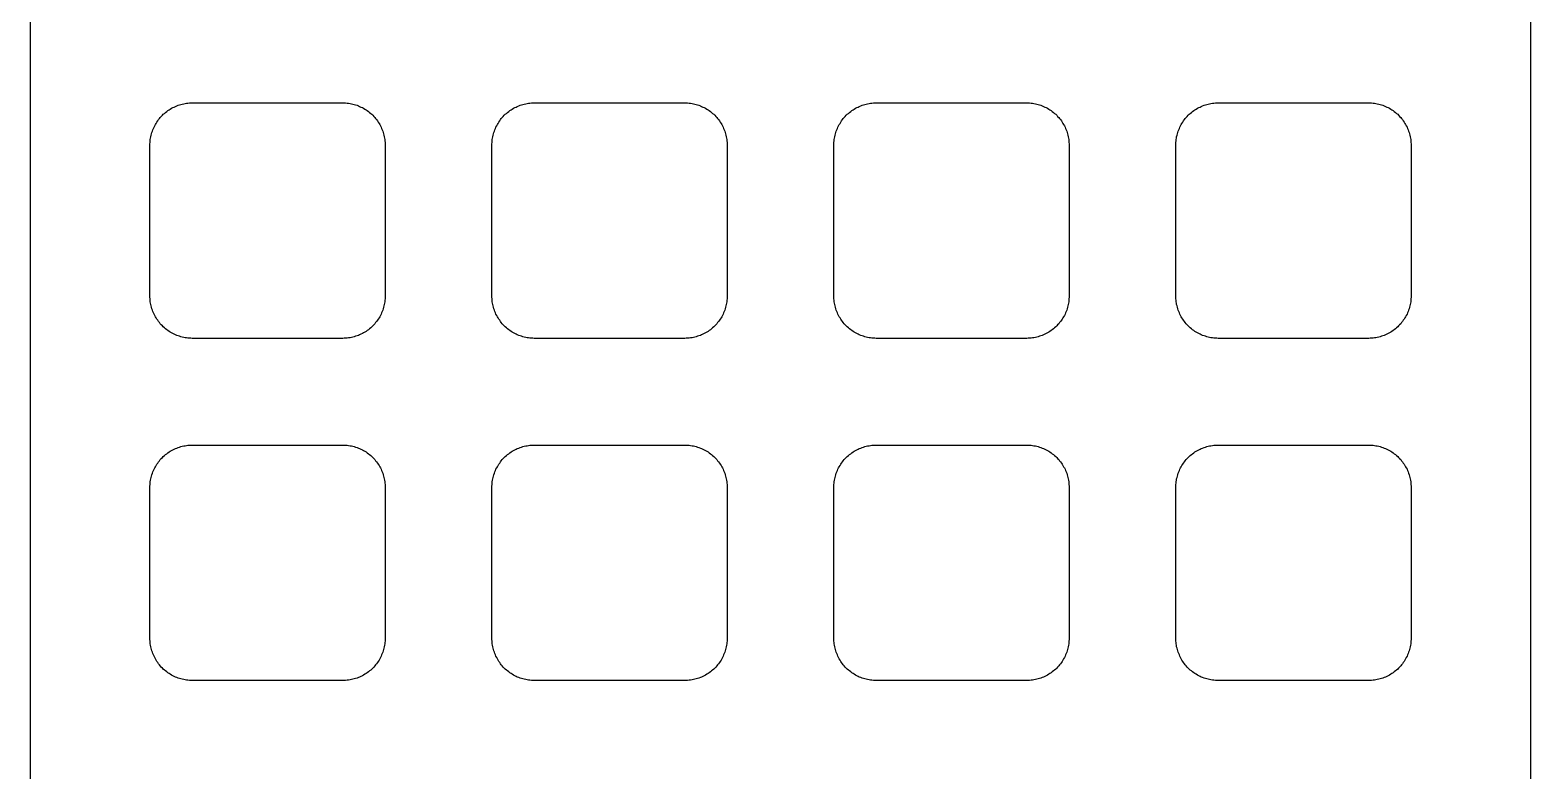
# Model space of a CAD drawing. Header units: millimetres. Extents: x -12 to 325, y -161 to 218.
# Drawn here: x -5.6 to 104.1, y 35.7 to 89.8 of the extents above; entities that cross this region are included whole.
import ezdxf

# ---------------------------------------------------------------- set-up
doc = ezdxf.new("R2010")
doc.units = ezdxf.units.MM
doc.header["$MEASUREMENT"] = 0
doc.layers.add('plot', color=12, linetype='Continuous', true_color=0xb80000)

msp = doc.modelspace()

# ---------------------------------------------------------------- linework, layer by layer
at = {"layer": 'plot'}
for points in [[(-5.63, 166.34), (-5.63, -4.16)], [(104.09, -4.16), (104.09, 166.34)], [(3.13, 81.38), (3.13, 81.49), (3.14, 81.6), (3.15, 81.7), (3.16, 81.81), (3.17, 81.91), (3.19, 82.01), (3.22, 82.12), (3.24, 82.22), (3.27, 82.32), (3.31, 82.42), (3.35, 82.52), (3.39, 82.62), (3.43, 82.72), (3.48, 82.81), (3.53, 82.9), (3.58, 82.99), (3.64, 83.08), (3.7, 83.17), (3.76, 83.26), (3.82, 83.34), (3.89, 83.42), (3.96, 83.5), (4.04, 83.58), (4.11, 83.65), (4.19, 83.72), (4.27, 83.79), (4.36, 83.85), (4.44, 83.92), (4.53, 83.98), (4.62, 84.03), (4.71, 84.09), (4.8, 84.14), (4.9, 84.18), (4.99, 84.23), (5.09, 84.27), (5.19, 84.31), (5.29, 84.34), (5.39, 84.37), (5.5, 84.4), (5.6, 84.42), (5.7, 84.44), (5.81, 84.46), (5.91, 84.47), (6.02, 84.48), (6.12, 84.48), (6.23, 84.48)], [(6.23, 84.48), (17.23, 84.48)], [(17.23, 84.48), (17.34, 84.48), (17.44, 84.48), (17.55, 84.47), (17.65, 84.46), (17.76, 84.44), (17.86, 84.42), (17.96, 84.4), (18.07, 84.37), (18.17, 84.34), (18.27, 84.31), (18.37, 84.27), (18.46, 84.23), (18.56, 84.18), (18.66, 84.14), (18.75, 84.09), (18.84, 84.03), (18.93, 83.98), (19.02, 83.92), (19.1, 83.85), (19.19, 83.79), (19.27, 83.72), (19.35, 83.65), (19.42, 83.58), (19.49, 83.5), (19.57, 83.42), (19.63, 83.34), (19.7, 83.26), (19.76, 83.17), (19.82, 83.08), (19.88, 82.99), (19.93, 82.9), (19.98, 82.81), (20.03, 82.72), (20.07, 82.62), (20.11, 82.52), (20.15, 82.42), (20.18, 82.32), (20.21, 82.22), (20.24, 82.12), (20.26, 82.01), (20.28, 81.91), (20.3, 81.81), (20.31, 81.7), (20.32, 81.6), (20.33, 81.49), (20.33, 81.38)], [(28.13, 81.38), (28.13, 81.49), (28.14, 81.6), (28.15, 81.7), (28.16, 81.81), (28.17, 81.91), (28.19, 82.01), (28.22, 82.12), (28.24, 82.22), (28.27, 82.32), (28.31, 82.42), (28.35, 82.52), (28.39, 82.62), (28.43, 82.72), (28.48, 82.81), (28.53, 82.9), (28.58, 82.99), (28.64, 83.08), (28.7, 83.17), (28.76, 83.26), (28.82, 83.34), (28.89, 83.42), (28.96, 83.5), (29.04, 83.58), (29.11, 83.65), (29.19, 83.72), (29.27, 83.79), (29.36, 83.85), (29.44, 83.92), (29.53, 83.98), (29.62, 84.03), (29.71, 84.09), (29.8, 84.14), (29.9, 84.18), (29.99, 84.23), (30.09, 84.27), (30.19, 84.31), (30.29, 84.34), (30.39, 84.37), (30.5, 84.4), (30.6, 84.42), (30.7, 84.44), (30.81, 84.46), (30.91, 84.47), (31.02, 84.48), (31.12, 84.48), (31.23, 84.48)], [(31.23, 84.48), (42.23, 84.48)], [(42.23, 84.48), (42.34, 84.48), (42.44, 84.48), (42.55, 84.47), (42.65, 84.46), (42.76, 84.44), (42.86, 84.42), (42.96, 84.4), (43.07, 84.37), (43.17, 84.34), (43.27, 84.31), (43.37, 84.27), (43.46, 84.23), (43.56, 84.18), (43.66, 84.14), (43.75, 84.09), (43.84, 84.03), (43.93, 83.98), (44.02, 83.92), (44.1, 83.85), (44.19, 83.79), (44.27, 83.72), (44.35, 83.65), (44.42, 83.58), (44.49, 83.5), (44.57, 83.42), (44.63, 83.34), (44.7, 83.26), (44.76, 83.17), (44.82, 83.08), (44.88, 82.99), (44.93, 82.9), (44.98, 82.81), (45.03, 82.72), (45.07, 82.62), (45.11, 82.52), (45.15, 82.42), (45.18, 82.32), (45.21, 82.22), (45.24, 82.12), (45.26, 82.01), (45.28, 81.91), (45.3, 81.81), (45.31, 81.7), (45.32, 81.6), (45.33, 81.49), (45.33, 81.38)], [(53.13, 81.38), (53.13, 81.49), (53.14, 81.6), (53.15, 81.7), (53.16, 81.81), (53.17, 81.91), (53.19, 82.01), (53.22, 82.12), (53.24, 82.22), (53.27, 82.32), (53.31, 82.42), (53.35, 82.52), (53.39, 82.62), (53.43, 82.72), (53.48, 82.81), (53.53, 82.9), (53.58, 82.99), (53.64, 83.08), (53.7, 83.17), (53.76, 83.26), (53.82, 83.34), (53.89, 83.42), (53.96, 83.5), (54.04, 83.58), (54.11, 83.65), (54.19, 83.72), (54.27, 83.79), (54.36, 83.85), (54.44, 83.92), (54.53, 83.98), (54.62, 84.03), (54.71, 84.09), (54.8, 84.14), (54.9, 84.18), (54.99, 84.23), (55.09, 84.27), (55.19, 84.31), (55.29, 84.34), (55.39, 84.37), (55.5, 84.4), (55.6, 84.42), (55.7, 84.44), (55.81, 84.46), (55.91, 84.47), (56.02, 84.48), (56.12, 84.48), (56.23, 84.48)], [(56.23, 84.48), (67.23, 84.48)], [(67.23, 84.48), (67.34, 84.48), (67.44, 84.48), (67.55, 84.47), (67.65, 84.46), (67.76, 84.44), (67.86, 84.42), (67.96, 84.4), (68.07, 84.37), (68.17, 84.34), (68.27, 84.31), (68.37, 84.27), (68.46, 84.23), (68.56, 84.18), (68.66, 84.14), (68.75, 84.09), (68.84, 84.03), (68.93, 83.98), (69.02, 83.92), (69.1, 83.85), (69.19, 83.79), (69.27, 83.72), (69.35, 83.65), (69.42, 83.58), (69.49, 83.5), (69.57, 83.42), (69.63, 83.34), (69.7, 83.26), (69.76, 83.17), (69.82, 83.08), (69.88, 82.99), (69.93, 82.9), (69.98, 82.81), (70.03, 82.72), (70.07, 82.62), (70.11, 82.52), (70.15, 82.42), (70.18, 82.32), (70.21, 82.22), (70.24, 82.12), (70.26, 82.01), (70.28, 81.91), (70.3, 81.81), (70.31, 81.7), (70.32, 81.6), (70.33, 81.49), (70.33, 81.38)], [(78.13, 81.38), (78.13, 81.49), (78.14, 81.6), (78.15, 81.7), (78.16, 81.81), (78.17, 81.91), (78.19, 82.01), (78.22, 82.12), (78.24, 82.22), (78.27, 82.32), (78.31, 82.42), (78.35, 82.52), (78.39, 82.62), (78.43, 82.72), (78.48, 82.81), (78.53, 82.9), (78.58, 82.99), (78.64, 83.08), (78.7, 83.17), (78.76, 83.26), (78.82, 83.34), (78.89, 83.42), (78.96, 83.5), (79.04, 83.58), (79.11, 83.65), (79.19, 83.72), (79.27, 83.79), (79.36, 83.85), (79.44, 83.92), (79.53, 83.98), (79.62, 84.03), (79.71, 84.09), (79.8, 84.14), (79.9, 84.18), (79.99, 84.23), (80.09, 84.27), (80.19, 84.31), (80.29, 84.34), (80.39, 84.37), (80.5, 84.4), (80.6, 84.42), (80.7, 84.44), (80.81, 84.46), (80.91, 84.47), (81.02, 84.48), (81.12, 84.48), (81.23, 84.48)], [(81.23, 84.48), (92.23, 84.48)], [(92.23, 84.48), (92.34, 84.48), (92.44, 84.48), (92.55, 84.47), (92.65, 84.46), (92.76, 84.44), (92.86, 84.42), (92.96, 84.4), (93.07, 84.37), (93.17, 84.34), (93.27, 84.31), (93.37, 84.27), (93.46, 84.23), (93.56, 84.18), (93.66, 84.14), (93.75, 84.09), (93.84, 84.03), (93.93, 83.98), (94.02, 83.92), (94.1, 83.85), (94.19, 83.79), (94.27, 83.72), (94.35, 83.65), (94.42, 83.58), (94.49, 83.5), (94.57, 83.42), (94.63, 83.34), (94.7, 83.26), (94.76, 83.17), (94.82, 83.08), (94.88, 82.99), (94.93, 82.9), (94.98, 82.81), (95.03, 82.72), (95.07, 82.62), (95.11, 82.52), (95.15, 82.42), (95.18, 82.32), (95.21, 82.22), (95.24, 82.12), (95.26, 82.01), (95.28, 81.91), (95.3, 81.81), (95.31, 81.7), (95.32, 81.6), (95.33, 81.49), (95.33, 81.38)], [(3.13, 70.38), (3.13, 81.38)], [(20.33, 81.38), (20.33, 70.38)], [(28.13, 70.38), (28.13, 81.38)], [(45.33, 81.38), (45.33, 70.38)], [(53.13, 70.38), (53.13, 81.38)], [(70.33, 81.38), (70.33, 70.38)], [(78.13, 70.38), (78.13, 81.38)], [(95.33, 81.38), (95.33, 70.38)], [(6.23, 67.28), (6.12, 67.29), (6.02, 67.29), (5.91, 67.3), (5.81, 67.31), (5.7, 67.33), (5.6, 67.35), (5.5, 67.37), (5.39, 67.4), (5.29, 67.43), (5.19, 67.46), (5.09, 67.5), (4.99, 67.54), (4.9, 67.58), (4.8, 67.63), (4.71, 67.68), (4.62, 67.74), (4.53, 67.79), (4.44, 67.85), (4.36, 67.91), (4.27, 67.98), (4.19, 68.05), (4.11, 68.12), (4.04, 68.19), (3.96, 68.27), (3.89, 68.35), (3.82, 68.43), (3.76, 68.51), (3.7, 68.6), (3.64, 68.68), (3.58, 68.77), (3.53, 68.86), (3.48, 68.96), (3.43, 69.05), (3.39, 69.15), (3.35, 69.25), (3.31, 69.35), (3.27, 69.45), (3.24, 69.55), (3.22, 69.65), (3.19, 69.75), (3.17, 69.86), (3.16, 69.96), (3.15, 70.07), (3.14, 70.17), (3.13, 70.28), (3.13, 70.38)], [(20.33, 70.38), (20.33, 70.28), (20.32, 70.17), (20.31, 70.07), (20.3, 69.96), (20.28, 69.86), (20.26, 69.75), (20.24, 69.65), (20.21, 69.55), (20.18, 69.45), (20.15, 69.35), (20.11, 69.25), (20.07, 69.15), (20.03, 69.05), (19.98, 68.96), (19.93, 68.86), (19.88, 68.77), (19.82, 68.68), (19.76, 68.6), (19.7, 68.51), (19.63, 68.43), (19.57, 68.35), (19.49, 68.27), (19.42, 68.19), (19.35, 68.12), (19.27, 68.05), (19.19, 67.98), (19.1, 67.91), (19.02, 67.85), (18.93, 67.79), (18.84, 67.74), (18.75, 67.68), (18.66, 67.63), (18.56, 67.58), (18.46, 67.54), (18.37, 67.5), (18.27, 67.46), (18.17, 67.43), (18.07, 67.4), (17.96, 67.37), (17.86, 67.35), (17.76, 67.33), (17.65, 67.31), (17.55, 67.3), (17.44, 67.29), (17.34, 67.29), (17.23, 67.28)], [(31.23, 67.28), (31.12, 67.29), (31.02, 67.29), (30.91, 67.3), (30.81, 67.31), (30.7, 67.33), (30.6, 67.35), (30.5, 67.37), (30.39, 67.4), (30.29, 67.43), (30.19, 67.46), (30.09, 67.5), (29.99, 67.54), (29.9, 67.58), (29.8, 67.63), (29.71, 67.68), (29.62, 67.74), (29.53, 67.79), (29.44, 67.85), (29.36, 67.91), (29.27, 67.98), (29.19, 68.05), (29.11, 68.12), (29.04, 68.19), (28.96, 68.27), (28.89, 68.35), (28.82, 68.43), (28.76, 68.51), (28.7, 68.6), (28.64, 68.68), (28.58, 68.77), (28.53, 68.86), (28.48, 68.96), (28.43, 69.05), (28.39, 69.15), (28.35, 69.25), (28.31, 69.35), (28.27, 69.45), (28.24, 69.55), (28.22, 69.65), (28.19, 69.75), (28.17, 69.86), (28.16, 69.96), (28.15, 70.07), (28.14, 70.17), (28.13, 70.28), (28.13, 70.38)], [(45.33, 70.38), (45.33, 70.28), (45.32, 70.17), (45.31, 70.07), (45.3, 69.96), (45.28, 69.86), (45.26, 69.75), (45.24, 69.65), (45.21, 69.55), (45.18, 69.45), (45.15, 69.35), (45.11, 69.25), (45.07, 69.15), (45.03, 69.05), (44.98, 68.96), (44.93, 68.86), (44.88, 68.77), (44.82, 68.68), (44.76, 68.6), (44.7, 68.51), (44.63, 68.43), (44.57, 68.35), (44.49, 68.27), (44.42, 68.19), (44.35, 68.12), (44.27, 68.05), (44.19, 67.98), (44.1, 67.91), (44.02, 67.85), (43.93, 67.79), (43.84, 67.74), (43.75, 67.68), (43.66, 67.63), (43.56, 67.58), (43.46, 67.54), (43.37, 67.5), (43.27, 67.46), (43.17, 67.43), (43.07, 67.4), (42.96, 67.37), (42.86, 67.35), (42.76, 67.33), (42.65, 67.31), (42.55, 67.3), (42.44, 67.29), (42.34, 67.29), (42.23, 67.28)], [(56.23, 67.28), (56.12, 67.29), (56.02, 67.29), (55.91, 67.3), (55.81, 67.31), (55.7, 67.33), (55.6, 67.35), (55.5, 67.37), (55.39, 67.4), (55.29, 67.43), (55.19, 67.46), (55.09, 67.5), (54.99, 67.54), (54.9, 67.58), (54.8, 67.63), (54.71, 67.68), (54.62, 67.74), (54.53, 67.79), (54.44, 67.85), (54.36, 67.91), (54.27, 67.98), (54.19, 68.05), (54.11, 68.12), (54.04, 68.19), (53.96, 68.27), (53.89, 68.35), (53.82, 68.43), (53.76, 68.51), (53.7, 68.6), (53.64, 68.68), (53.58, 68.77), (53.53, 68.86), (53.48, 68.96), (53.43, 69.05), (53.39, 69.15), (53.35, 69.25), (53.31, 69.35), (53.27, 69.45), (53.24, 69.55), (53.22, 69.65), (53.19, 69.75), (53.17, 69.86), (53.16, 69.96), (53.15, 70.07), (53.14, 70.17), (53.13, 70.28), (53.13, 70.38)], [(70.33, 70.38), (70.33, 70.28), (70.32, 70.17), (70.31, 70.07), (70.3, 69.96), (70.28, 69.86), (70.26, 69.75), (70.24, 69.65), (70.21, 69.55), (70.18, 69.45), (70.15, 69.35), (70.11, 69.25), (70.07, 69.15), (70.03, 69.05), (69.98, 68.96), (69.93, 68.86), (69.88, 68.77), (69.82, 68.68), (69.76, 68.6), (69.7, 68.51), (69.63, 68.43), (69.57, 68.35), (69.49, 68.27), (69.42, 68.19), (69.35, 68.12), (69.27, 68.05), (69.19, 67.98), (69.1, 67.91), (69.02, 67.85), (68.93, 67.79), (68.84, 67.74), (68.75, 67.68), (68.66, 67.63), (68.56, 67.58), (68.46, 67.54), (68.37, 67.5), (68.27, 67.46), (68.17, 67.43), (68.07, 67.4), (67.96, 67.37), (67.86, 67.35), (67.76, 67.33), (67.65, 67.31), (67.55, 67.3), (67.44, 67.29), (67.34, 67.29), (67.23, 67.28)], [(81.23, 67.28), (81.12, 67.29), (81.02, 67.29), (80.91, 67.3), (80.81, 67.31), (80.7, 67.33), (80.6, 67.35), (80.5, 67.37), (80.39, 67.4), (80.29, 67.43), (80.19, 67.46), (80.09, 67.5), (79.99, 67.54), (79.9, 67.58), (79.8, 67.63), (79.71, 67.68), (79.62, 67.74), (79.53, 67.79), (79.44, 67.85), (79.36, 67.91), (79.27, 67.98), (79.19, 68.05), (79.11, 68.12), (79.04, 68.19), (78.96, 68.27), (78.89, 68.35), (78.82, 68.43), (78.76, 68.51), (78.7, 68.6), (78.64, 68.68), (78.58, 68.77), (78.53, 68.86), (78.48, 68.96), (78.43, 69.05), (78.39, 69.15), (78.35, 69.25), (78.31, 69.35), (78.27, 69.45), (78.24, 69.55), (78.22, 69.65), (78.19, 69.75), (78.17, 69.86), (78.16, 69.96), (78.15, 70.07), (78.14, 70.17), (78.13, 70.28), (78.13, 70.38)], [(95.33, 70.38), (95.33, 70.28), (95.32, 70.17), (95.31, 70.07), (95.3, 69.96), (95.28, 69.86), (95.26, 69.75), (95.24, 69.65), (95.21, 69.55), (95.18, 69.45), (95.15, 69.35), (95.11, 69.25), (95.07, 69.15), (95.03, 69.05), (94.98, 68.96), (94.93, 68.86), (94.88, 68.77), (94.82, 68.68), (94.76, 68.6), (94.7, 68.51), (94.63, 68.43), (94.57, 68.35), (94.49, 68.27), (94.42, 68.19), (94.35, 68.12), (94.27, 68.05), (94.19, 67.98), (94.1, 67.91), (94.02, 67.85), (93.93, 67.79), (93.84, 67.74), (93.75, 67.68), (93.66, 67.63), (93.56, 67.58), (93.46, 67.54), (93.37, 67.5), (93.27, 67.46), (93.17, 67.43), (93.07, 67.4), (92.96, 67.37), (92.86, 67.35), (92.76, 67.33), (92.65, 67.31), (92.55, 67.3), (92.44, 67.29), (92.34, 67.29), (92.23, 67.28)], [(17.23, 67.28), (6.23, 67.28)], [(42.23, 67.28), (31.23, 67.28)], [(67.23, 67.28), (56.23, 67.28)], [(92.23, 67.28), (81.23, 67.28)], [(3.13, 56.38), (3.13, 56.49), (3.14, 56.6), (3.15, 56.7), (3.16, 56.81), (3.17, 56.91), (3.19, 57.01), (3.22, 57.12), (3.24, 57.22), (3.27, 57.32), (3.31, 57.42), (3.35, 57.52), (3.39, 57.62), (3.43, 57.72), (3.48, 57.81), (3.53, 57.9), (3.58, 57.99), (3.64, 58.08), (3.7, 58.17), (3.76, 58.26), (3.82, 58.34), (3.89, 58.42), (3.96, 58.5), (4.04, 58.58), (4.11, 58.65), (4.19, 58.72), (4.27, 58.79), (4.36, 58.85), (4.44, 58.92), (4.53, 58.98), (4.62, 59.03), (4.71, 59.09), (4.8, 59.14), (4.9, 59.18), (4.99, 59.23), (5.09, 59.27), (5.19, 59.31), (5.29, 59.34), (5.39, 59.37), (5.5, 59.4), (5.6, 59.42), (5.7, 59.44), (5.81, 59.46), (5.91, 59.47), (6.02, 59.48), (6.12, 59.48), (6.23, 59.48)], [(6.23, 59.48), (17.23, 59.48)], [(17.23, 59.48), (17.34, 59.48), (17.44, 59.48), (17.55, 59.47), (17.65, 59.46), (17.76, 59.44), (17.86, 59.42), (17.96, 59.4), (18.07, 59.37), (18.17, 59.34), (18.27, 59.31), (18.37, 59.27), (18.46, 59.23), (18.56, 59.18), (18.66, 59.14), (18.75, 59.09), (18.84, 59.03), (18.93, 58.98), (19.02, 58.92), (19.1, 58.85), (19.19, 58.79), (19.27, 58.72), (19.35, 58.65), (19.42, 58.58), (19.49, 58.5), (19.57, 58.42), (19.63, 58.34), (19.7, 58.26), (19.76, 58.17), (19.82, 58.08), (19.88, 57.99), (19.93, 57.9), (19.98, 57.81), (20.03, 57.72), (20.07, 57.62), (20.11, 57.52), (20.15, 57.42), (20.18, 57.32), (20.21, 57.22), (20.24, 57.12), (20.26, 57.01), (20.28, 56.91), (20.3, 56.81), (20.31, 56.7), (20.32, 56.6), (20.33, 56.49), (20.33, 56.38)], [(28.13, 56.38), (28.13, 56.49), (28.14, 56.6), (28.15, 56.7), (28.16, 56.81), (28.17, 56.91), (28.19, 57.01), (28.22, 57.12), (28.24, 57.22), (28.27, 57.32), (28.31, 57.42), (28.35, 57.52), (28.39, 57.62), (28.43, 57.72), (28.48, 57.81), (28.53, 57.9), (28.58, 57.99), (28.64, 58.08), (28.7, 58.17), (28.76, 58.26), (28.82, 58.34), (28.89, 58.42), (28.96, 58.5), (29.04, 58.58), (29.11, 58.65), (29.19, 58.72), (29.27, 58.79), (29.36, 58.85), (29.44, 58.92), (29.53, 58.98), (29.62, 59.03), (29.71, 59.09), (29.8, 59.14), (29.9, 59.18), (29.99, 59.23), (30.09, 59.27), (30.19, 59.31), (30.29, 59.34), (30.39, 59.37), (30.5, 59.4), (30.6, 59.42), (30.7, 59.44), (30.81, 59.46), (30.91, 59.47), (31.02, 59.48), (31.12, 59.48), (31.23, 59.48)], [(31.23, 59.48), (42.23, 59.48)], [(42.23, 59.48), (42.34, 59.48), (42.44, 59.48), (42.55, 59.47), (42.65, 59.46), (42.76, 59.44), (42.86, 59.42), (42.96, 59.4), (43.07, 59.37), (43.17, 59.34), (43.27, 59.31), (43.37, 59.27), (43.46, 59.23), (43.56, 59.18), (43.66, 59.14), (43.75, 59.09), (43.84, 59.03), (43.93, 58.98), (44.02, 58.92), (44.1, 58.85), (44.19, 58.79), (44.27, 58.72), (44.35, 58.65), (44.42, 58.58), (44.49, 58.5), (44.57, 58.42), (44.63, 58.34), (44.7, 58.26), (44.76, 58.17), (44.82, 58.08), (44.88, 57.99), (44.93, 57.9), (44.98, 57.81), (45.03, 57.72), (45.07, 57.62), (45.11, 57.52), (45.15, 57.42), (45.18, 57.32), (45.21, 57.22), (45.24, 57.12), (45.26, 57.01), (45.28, 56.91), (45.3, 56.81), (45.31, 56.7), (45.32, 56.6), (45.33, 56.49), (45.33, 56.38)], [(53.13, 56.38), (53.13, 56.49), (53.14, 56.6), (53.15, 56.7), (53.16, 56.81), (53.17, 56.91), (53.19, 57.01), (53.22, 57.12), (53.24, 57.22), (53.27, 57.32), (53.31, 57.42), (53.35, 57.52), (53.39, 57.62), (53.43, 57.72), (53.48, 57.81), (53.53, 57.9), (53.58, 57.99), (53.64, 58.08), (53.7, 58.17), (53.76, 58.26), (53.82, 58.34), (53.89, 58.42), (53.96, 58.5), (54.04, 58.58), (54.11, 58.65), (54.19, 58.72), (54.27, 58.79), (54.36, 58.85), (54.44, 58.92), (54.53, 58.98), (54.62, 59.03), (54.71, 59.09), (54.8, 59.14), (54.9, 59.18), (54.99, 59.23), (55.09, 59.27), (55.19, 59.31), (55.29, 59.34), (55.39, 59.37), (55.5, 59.4), (55.6, 59.42), (55.7, 59.44), (55.81, 59.46), (55.91, 59.47), (56.02, 59.48), (56.12, 59.48), (56.23, 59.48)], [(56.23, 59.48), (67.23, 59.48)], [(67.23, 59.48), (67.34, 59.48), (67.44, 59.48), (67.55, 59.47), (67.65, 59.46), (67.76, 59.44), (67.86, 59.42), (67.96, 59.4), (68.07, 59.37), (68.17, 59.34), (68.27, 59.31), (68.37, 59.27), (68.46, 59.23), (68.56, 59.18), (68.66, 59.14), (68.75, 59.09), (68.84, 59.03), (68.93, 58.98), (69.02, 58.92), (69.1, 58.85), (69.19, 58.79), (69.27, 58.72), (69.35, 58.65), (69.42, 58.58), (69.49, 58.5), (69.57, 58.42), (69.63, 58.34), (69.7, 58.26), (69.76, 58.17), (69.82, 58.08), (69.88, 57.99), (69.93, 57.9), (69.98, 57.81), (70.03, 57.72), (70.07, 57.62), (70.11, 57.52), (70.15, 57.42), (70.18, 57.32), (70.21, 57.22), (70.24, 57.12), (70.26, 57.01), (70.28, 56.91), (70.3, 56.81), (70.31, 56.7), (70.32, 56.6), (70.33, 56.49), (70.33, 56.38)], [(78.13, 56.38), (78.13, 56.49), (78.14, 56.6), (78.15, 56.7), (78.16, 56.81), (78.17, 56.91), (78.19, 57.01), (78.22, 57.12), (78.24, 57.22), (78.27, 57.32), (78.31, 57.42), (78.35, 57.52), (78.39, 57.62), (78.43, 57.72), (78.48, 57.81), (78.53, 57.9), (78.58, 57.99), (78.64, 58.08), (78.7, 58.17), (78.76, 58.26), (78.82, 58.34), (78.89, 58.42), (78.96, 58.5), (79.04, 58.58), (79.11, 58.65), (79.19, 58.72), (79.27, 58.79), (79.36, 58.85), (79.44, 58.92), (79.53, 58.98), (79.62, 59.03), (79.71, 59.09), (79.8, 59.14), (79.9, 59.18), (79.99, 59.23), (80.09, 59.27), (80.19, 59.31), (80.29, 59.34), (80.39, 59.37), (80.5, 59.4), (80.6, 59.42), (80.7, 59.44), (80.81, 59.46), (80.91, 59.47), (81.02, 59.48), (81.12, 59.48), (81.23, 59.48)], [(81.23, 59.48), (92.23, 59.48)], [(92.23, 59.48), (92.34, 59.48), (92.44, 59.48), (92.55, 59.47), (92.65, 59.46), (92.76, 59.44), (92.86, 59.42), (92.96, 59.4), (93.07, 59.37), (93.17, 59.34), (93.27, 59.31), (93.37, 59.27), (93.46, 59.23), (93.56, 59.18), (93.66, 59.14), (93.75, 59.09), (93.84, 59.03), (93.93, 58.98), (94.02, 58.92), (94.1, 58.85), (94.19, 58.79), (94.27, 58.72), (94.35, 58.65), (94.42, 58.58), (94.49, 58.5), (94.57, 58.42), (94.63, 58.34), (94.7, 58.26), (94.76, 58.17), (94.82, 58.08), (94.88, 57.99), (94.93, 57.9), (94.98, 57.81), (95.03, 57.72), (95.07, 57.62), (95.11, 57.52), (95.15, 57.42), (95.18, 57.32), (95.21, 57.22), (95.24, 57.12), (95.26, 57.01), (95.28, 56.91), (95.3, 56.81), (95.31, 56.7), (95.32, 56.6), (95.33, 56.49), (95.33, 56.38)], [(3.13, 45.38), (3.13, 56.38)], [(20.33, 56.38), (20.33, 45.38)], [(28.13, 45.38), (28.13, 56.38)], [(45.33, 56.38), (45.33, 45.38)], [(53.13, 45.38), (53.13, 56.38)], [(70.33, 56.38), (70.33, 45.38)], [(78.13, 45.38), (78.13, 56.38)], [(95.33, 56.38), (95.33, 45.38)], [(6.23, 42.28), (6.12, 42.29), (6.02, 42.29), (5.91, 42.3), (5.81, 42.31), (5.7, 42.33), (5.6, 42.35), (5.5, 42.37), (5.39, 42.4), (5.29, 42.43), (5.19, 42.46), (5.09, 42.5), (4.99, 42.54), (4.9, 42.58), (4.8, 42.63), (4.71, 42.68), (4.62, 42.74), (4.53, 42.79), (4.44, 42.85), (4.36, 42.91), (4.27, 42.98), (4.19, 43.05), (4.11, 43.12), (4.04, 43.19), (3.96, 43.27), (3.89, 43.35), (3.82, 43.43), (3.76, 43.51), (3.7, 43.6), (3.64, 43.68), (3.58, 43.77), (3.53, 43.86), (3.48, 43.96), (3.43, 44.05), (3.39, 44.15), (3.35, 44.25), (3.31, 44.35), (3.27, 44.45), (3.24, 44.55), (3.22, 44.65), (3.19, 44.75), (3.17, 44.86), (3.16, 44.96), (3.15, 45.07), (3.14, 45.17), (3.13, 45.28), (3.13, 45.38)], [(20.33, 45.38), (20.33, 45.28), (20.32, 45.17), (20.31, 45.07), (20.3, 44.96), (20.28, 44.86), (20.26, 44.75), (20.24, 44.65), (20.21, 44.55), (20.18, 44.45), (20.15, 44.35), (20.11, 44.25), (20.07, 44.15), (20.03, 44.05), (19.98, 43.96), (19.93, 43.86), (19.88, 43.77), (19.82, 43.68), (19.76, 43.6), (19.7, 43.51), (19.63, 43.43), (19.57, 43.35), (19.49, 43.27), (19.42, 43.19), (19.35, 43.12), (19.27, 43.05), (19.19, 42.98), (19.1, 42.91), (19.02, 42.85), (18.93, 42.79), (18.84, 42.74), (18.75, 42.68), (18.66, 42.63), (18.56, 42.58), (18.46, 42.54), (18.37, 42.5), (18.27, 42.46), (18.17, 42.43), (18.07, 42.4), (17.96, 42.37), (17.86, 42.35), (17.76, 42.33), (17.65, 42.31), (17.55, 42.3), (17.44, 42.29), (17.34, 42.29), (17.23, 42.28)], [(31.23, 42.28), (31.12, 42.29), (31.02, 42.29), (30.91, 42.3), (30.81, 42.31), (30.7, 42.33), (30.6, 42.35), (30.5, 42.37), (30.39, 42.4), (30.29, 42.43), (30.19, 42.46), (30.09, 42.5), (29.99, 42.54), (29.9, 42.58), (29.8, 42.63), (29.71, 42.68), (29.62, 42.74), (29.53, 42.79), (29.44, 42.85), (29.36, 42.91), (29.27, 42.98), (29.19, 43.05), (29.11, 43.12), (29.04, 43.19), (28.96, 43.27), (28.89, 43.35), (28.82, 43.43), (28.76, 43.51), (28.7, 43.6), (28.64, 43.68), (28.58, 43.77), (28.53, 43.86), (28.48, 43.96), (28.43, 44.05), (28.39, 44.15), (28.35, 44.25), (28.31, 44.35), (28.27, 44.45), (28.24, 44.55), (28.22, 44.65), (28.19, 44.75), (28.17, 44.86), (28.16, 44.96), (28.15, 45.07), (28.14, 45.17), (28.13, 45.28), (28.13, 45.38)], [(45.33, 45.38), (45.33, 45.28), (45.32, 45.17), (45.31, 45.07), (45.3, 44.96), (45.28, 44.86), (45.26, 44.75), (45.24, 44.65), (45.21, 44.55), (45.18, 44.45), (45.15, 44.35), (45.11, 44.25), (45.07, 44.15), (45.03, 44.05), (44.98, 43.96), (44.93, 43.86), (44.88, 43.77), (44.82, 43.68), (44.76, 43.6), (44.7, 43.51), (44.63, 43.43), (44.57, 43.35), (44.49, 43.27), (44.42, 43.19), (44.35, 43.12), (44.27, 43.05), (44.19, 42.98), (44.1, 42.91), (44.02, 42.85), (43.93, 42.79), (43.84, 42.74), (43.75, 42.68), (43.66, 42.63), (43.56, 42.58), (43.46, 42.54), (43.37, 42.5), (43.27, 42.46), (43.17, 42.43), (43.07, 42.4), (42.96, 42.37), (42.86, 42.35), (42.76, 42.33), (42.65, 42.31), (42.55, 42.3), (42.44, 42.29), (42.34, 42.29), (42.23, 42.28)], [(56.23, 42.28), (56.12, 42.29), (56.02, 42.29), (55.91, 42.3), (55.81, 42.31), (55.7, 42.33), (55.6, 42.35), (55.5, 42.37), (55.39, 42.4), (55.29, 42.43), (55.19, 42.46), (55.09, 42.5), (54.99, 42.54), (54.9, 42.58), (54.8, 42.63), (54.71, 42.68), (54.62, 42.74), (54.53, 42.79), (54.44, 42.85), (54.36, 42.91), (54.27, 42.98), (54.19, 43.05), (54.11, 43.12), (54.04, 43.19), (53.96, 43.27), (53.89, 43.35), (53.82, 43.43), (53.76, 43.51), (53.7, 43.6), (53.64, 43.68), (53.58, 43.77), (53.53, 43.86), (53.48, 43.96), (53.43, 44.05), (53.39, 44.15), (53.35, 44.25), (53.31, 44.35), (53.27, 44.45), (53.24, 44.55), (53.22, 44.65), (53.19, 44.75), (53.17, 44.86), (53.16, 44.96), (53.15, 45.07), (53.14, 45.17), (53.13, 45.28), (53.13, 45.38)], [(70.33, 45.38), (70.33, 45.28), (70.32, 45.17), (70.31, 45.07), (70.3, 44.96), (70.28, 44.86), (70.26, 44.75), (70.24, 44.65), (70.21, 44.55), (70.18, 44.45), (70.15, 44.35), (70.11, 44.25), (70.07, 44.15), (70.03, 44.05), (69.98, 43.96), (69.93, 43.86), (69.88, 43.77), (69.82, 43.68), (69.76, 43.6), (69.7, 43.51), (69.63, 43.43), (69.57, 43.35), (69.49, 43.27), (69.42, 43.19), (69.35, 43.12), (69.27, 43.05), (69.19, 42.98), (69.1, 42.91), (69.02, 42.85), (68.93, 42.79), (68.84, 42.74), (68.75, 42.68), (68.66, 42.63), (68.56, 42.58), (68.46, 42.54), (68.37, 42.5), (68.27, 42.46), (68.17, 42.43), (68.07, 42.4), (67.96, 42.37), (67.86, 42.35), (67.76, 42.33), (67.65, 42.31), (67.55, 42.3), (67.44, 42.29), (67.34, 42.29), (67.23, 42.28)], [(81.23, 42.28), (81.12, 42.29), (81.02, 42.29), (80.91, 42.3), (80.81, 42.31), (80.7, 42.33), (80.6, 42.35), (80.5, 42.37), (80.39, 42.4), (80.29, 42.43), (80.19, 42.46), (80.09, 42.5), (79.99, 42.54), (79.9, 42.58), (79.8, 42.63), (79.71, 42.68), (79.62, 42.74), (79.53, 42.79), (79.44, 42.85), (79.36, 42.91), (79.27, 42.98), (79.19, 43.05), (79.11, 43.12), (79.04, 43.19), (78.96, 43.27), (78.89, 43.35), (78.82, 43.43), (78.76, 43.51), (78.7, 43.6), (78.64, 43.68), (78.58, 43.77), (78.53, 43.86), (78.48, 43.96), (78.43, 44.05), (78.39, 44.15), (78.35, 44.25), (78.31, 44.35), (78.27, 44.45), (78.24, 44.55), (78.22, 44.65), (78.19, 44.75), (78.17, 44.86), (78.16, 44.96), (78.15, 45.07), (78.14, 45.17), (78.13, 45.28), (78.13, 45.38)], [(95.33, 45.38), (95.33, 45.28), (95.32, 45.17), (95.31, 45.07), (95.3, 44.96), (95.28, 44.86), (95.26, 44.75), (95.24, 44.65), (95.21, 44.55), (95.18, 44.45), (95.15, 44.35), (95.11, 44.25), (95.07, 44.15), (95.03, 44.05), (94.98, 43.96), (94.93, 43.86), (94.88, 43.77), (94.82, 43.68), (94.76, 43.6), (94.7, 43.51), (94.63, 43.43), (94.57, 43.35), (94.49, 43.27), (94.42, 43.19), (94.35, 43.12), (94.27, 43.05), (94.19, 42.98), (94.1, 42.91), (94.02, 42.85), (93.93, 42.79), (93.84, 42.74), (93.75, 42.68), (93.66, 42.63), (93.56, 42.58), (93.46, 42.54), (93.37, 42.5), (93.27, 42.46), (93.17, 42.43), (93.07, 42.4), (92.96, 42.37), (92.86, 42.35), (92.76, 42.33), (92.65, 42.31), (92.55, 42.3), (92.44, 42.29), (92.34, 42.29), (92.23, 42.28)], [(17.23, 42.28), (6.23, 42.28)], [(42.23, 42.28), (31.23, 42.28)], [(67.23, 42.28), (56.23, 42.28)], [(92.23, 42.28), (81.23, 42.28)]]:
    msp.add_lwpolyline(points, dxfattribs=at)

doc.saveas('drawing.dxf')
